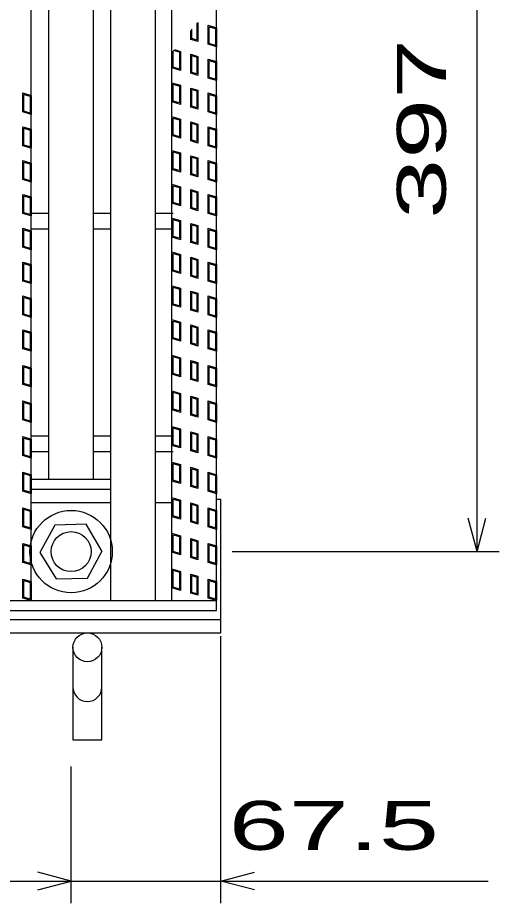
# Model space of a CAD drawing. Units: millimetres, scale not verified. Extents: x -1820 to 1731, y -1282 to 1054.
# Drawn here: x -441.3 to -225, y -203 to 194.9 of the extents above; entities that cross this region are included whole.
import ezdxf
from ezdxf.enums import TextEntityAlignment as Align

# ---------------------------------------------------------------- set-up
doc = ezdxf.new("R2010")
doc.units = ezdxf.units.MM
doc.header["$LTSCALE"] = 10
for name, color, linetype, lineweight in [('16', 3, 'Continuous', 25), ('17', 3, 'Continuous', 25), ('19', 6, 'Continuous', 25), ('22', 2, 'Continuous', 25)]:
    doc.layers.add(name, color=color, linetype=linetype, lineweight=lineweight)
doc.styles.add('ベクトル', font='')
doc.styles.get('ベクトル').set_extended_font_data('ベクトル')

msp = doc.modelspace()

# ---------------------------------------------------------------- linework, layer by layer
at = {"layer": '16'}
for p, q in [((-435.2, -67), (-435.2, 374)), ((-399.4, -67), (-399.4, 374)), ((-379.4, -67), (-379.4, 374)), ((-372, -67), (-372, 374)), ((-352, -67), (-352, 374)), ((-427.3, -12.5), (-427.3, 319.5)), ((-407.3, -12.5), (-407.3, 319.5)), ((-435.2, 107), (-427.3, 107)), ((-407.3, 107), (-399.4, 107)), ((-379.4, 107), (-371.5, 107)), ((-435.2, 100), (-427.3, 100)), ((-407.3, 100), (-399.4, 100)), ((-379.4, 100), (-371.5, 100)), ((-435.2, 7), (-427.3, 7)), ((-407.3, 7), (-399.4, 7)), ((-379.4, 7), (-371.5, 7)), ((-435.2, 0), (-427.3, 0)), ((-407.3, 0), (-399.4, 0)), ((-379.4, 0), (-371.5, 0)), ((-435.2, -12.5), (-399.4, -12.5)), ((-435.2, -17), (-435.2, -12.5)), ((-427.3, -12.5), (-407.3, -12.5)), ((-399.4, -17), (-399.4, -12.5)), ((-435.2, -17), (-399.4, -17)), ((-435.2, -23), (-399.4, -23)), ((-379.4, -23), (-371.5, -23)), ((-424.59, -33.05), (-431.3, -45.34)), ((-410.6, -32.71), (-424.59, -33.05)), ((-403.3, -45), (-410.6, -32.71)), ((-431.3, -45.34), (-424, -57.29)), ((-410.01, -56.95), (-403.3, -44.66)), ((-424, -57.29), (-410.01, -56.95)), ((-1348, -67), (-352, -67)), ((-455.2, -67), (-435.2, -67)), ((-399.4, -67), (-379.4, -67)), ((-372, -67), (-352, -67)), ((-352, -71.5), (-352, -67)), ((-1348, -71.5), (-352, -71.5))]:
    msp.add_line(p, q, dxfattribs=at)
for radius in [18.5, 9]:
    msp.add_circle((-417.3, -45), radius, dxfattribs=at)
at = {"layer": '17'}
for p, q in [((-360.91, 192.38), (-360.86, 192.36)), ((-360.86, 192.36), (-360.86, 184.8)), ((-360.57, 192.77), (-360.38, 192.72)), ((-360.38, 192.72), (-360.38, 184.17)), ((-355.8, 191.49), (-352, 190.35)), ((-355.8, 182.94), (-355.8, 191.49)), ((-363.61, 185.13), (-363.61, 189.17)), ((-363.14, 185.49), (-363.14, 189.74)), ((-355.32, 190.85), (-352.47, 190)), ((-355.32, 183.29), (-355.32, 190.85)), ((-352.47, 190), (-352.47, 182.44)), ((-352, 190.35), (-352, 181.8)), ((-360.38, 184.17), (-363.61, 185.13)), ((-360.86, 184.8), (-363.14, 185.49)), ((-352.47, 182.44), (-355.32, 183.29)), ((-371.52, 172.65), (-371.52, 179.82)), ((-368.67, 179.36), (-371.26, 180.13)), ((-370.93, 180.53), (-368.2, 179.71)), ((-368.67, 179.36), (-368.67, 171.8)), ((-368.2, 179.71), (-368.2, 171.16)), ((-352, 181.8), (-355.8, 182.94)), ((-363.61, 178.48), (-360.38, 177.52)), ((-363.61, 169.93), (-363.61, 178.48)), ((-363.14, 177.85), (-360.86, 177.16)), ((-363.14, 170.29), (-363.14, 177.85)), ((-360.86, 177.16), (-360.86, 169.6)), ((-360.38, 177.52), (-360.38, 168.97)), ((-355.8, 176.29), (-352, 175.15)), ((-355.8, 167.74), (-355.8, 176.29)), ((-355.32, 175.65), (-352.47, 174.8)), ((-355.32, 168.09), (-355.32, 175.65)), ((-352, 175.15), (-352, 166.6)), ((-368.2, 171.16), (-372, 172.3)), ((-368.67, 171.8), (-371.52, 172.65)), ((-352.47, 174.8), (-352.47, 167.24)), ((-360.38, 168.97), (-363.61, 169.93)), ((-360.86, 169.6), (-363.14, 170.29)), ((-352, 166.6), (-355.8, 167.74)), ((-352.47, 167.24), (-355.32, 168.09)), ((-372, 165.65), (-368.2, 164.51)), ((-372, 157.1), (-372, 165.65)), ((-371.52, 165.01), (-368.67, 164.16)), ((-371.52, 157.45), (-371.52, 165.01)), ((-368.67, 164.16), (-368.67, 156.6)), ((-368.2, 164.51), (-368.2, 155.96)), ((-363.61, 163.28), (-360.38, 162.32)), ((-363.61, 154.73), (-363.61, 163.28)), ((-439, 161.09), (-435.2, 159.95)), ((-439, 152.54), (-439, 161.09)), ((-438.52, 160.45), (-435.67, 159.6)), ((-438.52, 152.89), (-438.52, 160.45)), ((-435.67, 159.6), (-435.67, 152.04)), ((-435.2, 159.95), (-435.2, 151.4)), ((-363.14, 162.65), (-360.86, 161.96)), ((-363.14, 155.09), (-363.14, 162.65)), ((-360.86, 161.96), (-360.86, 154.4)), ((-360.38, 162.32), (-360.38, 153.77)), ((-355.8, 161.09), (-352, 159.95)), ((-355.8, 152.54), (-355.8, 161.09)), ((-355.32, 160.45), (-352.47, 159.6)), ((-355.32, 152.89), (-355.32, 160.45)), ((-352.47, 159.6), (-352.47, 152.04)), ((-352, 159.95), (-352, 151.4)), ((-368.2, 155.96), (-372, 157.1)), ((-368.67, 156.6), (-371.52, 157.45)), ((-435.2, 151.4), (-439, 152.54)), ((-435.67, 152.04), (-438.52, 152.89)), ((-360.38, 153.77), (-363.61, 154.73)), ((-360.86, 154.4), (-363.14, 155.09)), ((-352, 151.4), (-355.8, 152.54)), ((-352.47, 152.04), (-355.32, 152.89)), ((-372, 150.45), (-368.2, 149.31)), ((-372, 141.9), (-372, 150.45)), ((-371.52, 149.81), (-368.67, 148.96)), ((-371.52, 142.25), (-371.52, 149.81)), ((-368.67, 148.96), (-368.67, 141.4)), ((-368.2, 149.31), (-368.2, 140.76)), ((-363.61, 148.08), (-360.38, 147.12)), ((-363.61, 139.53), (-363.61, 148.08)), ((-363.14, 147.45), (-360.86, 146.76)), ((-363.14, 139.89), (-363.14, 147.45)), ((-439, 145.89), (-435.2, 144.75)), ((-439, 137.34), (-439, 145.89)), ((-438.52, 145.25), (-435.67, 144.4)), ((-438.52, 137.69), (-438.52, 145.25)), ((-435.67, 144.4), (-435.67, 136.84)), ((-435.2, 144.75), (-435.2, 136.2)), ((-360.86, 146.76), (-360.86, 139.2)), ((-360.38, 147.12), (-360.38, 138.57)), ((-355.8, 145.89), (-352, 144.75)), ((-355.8, 137.34), (-355.8, 145.89)), ((-355.32, 145.25), (-352.47, 144.4)), ((-355.32, 137.69), (-355.32, 145.25)), ((-352.47, 144.4), (-352.47, 136.84)), ((-352, 144.75), (-352, 136.2)), ((-368.2, 140.76), (-372, 141.9)), ((-368.67, 141.4), (-371.52, 142.25)), ((-360.38, 138.57), (-363.61, 139.53)), ((-360.86, 139.2), (-363.14, 139.89)), ((-435.2, 136.2), (-439, 137.34)), ((-435.67, 136.84), (-438.52, 137.69)), ((-352, 136.2), (-355.8, 137.34)), ((-352.47, 136.84), (-355.32, 137.69)), ((-372, 135.25), (-368.2, 134.11)), ((-372, 126.7), (-372, 135.25)), ((-371.52, 134.61), (-368.67, 133.76)), ((-371.52, 127.05), (-371.52, 134.61)), ((-368.67, 133.76), (-368.67, 126.2)), ((-368.2, 134.11), (-368.2, 125.56)), ((-363.61, 132.88), (-360.38, 131.92)), ((-363.61, 124.33), (-363.61, 132.88)), ((-363.14, 132.25), (-360.86, 131.56)), ((-363.14, 124.69), (-363.14, 132.25)), ((-360.86, 131.56), (-360.86, 124)), ((-360.38, 131.92), (-360.38, 123.37)), ((-439, 130.69), (-435.2, 129.55)), ((-439, 122.14), (-439, 130.69)), ((-438.52, 130.05), (-435.67, 129.2)), ((-438.52, 122.49), (-438.52, 130.05)), ((-435.67, 129.2), (-435.67, 121.64)), ((-435.2, 129.55), (-435.2, 121)), ((-355.8, 130.69), (-352, 129.55)), ((-355.8, 122.14), (-355.8, 130.69)), ((-355.32, 130.05), (-352.47, 129.2)), ((-355.32, 122.49), (-355.32, 130.05)), ((-352.47, 129.2), (-352.47, 121.64)), ((-352, 129.55), (-352, 121)), ((-368.2, 125.56), (-372, 126.7)), ((-368.67, 126.2), (-371.52, 127.05)), ((-360.38, 123.37), (-363.61, 124.33)), ((-360.86, 124), (-363.14, 124.69)), ((-435.2, 121), (-439, 122.14)), ((-435.67, 121.64), (-438.52, 122.49)), ((-372, 120.05), (-368.2, 118.91)), ((-372, 111.5), (-372, 120.05)), ((-371.52, 119.41), (-368.67, 118.56)), ((-371.52, 111.85), (-371.52, 119.41)), ((-352, 121), (-355.8, 122.14)), ((-352.47, 121.64), (-355.32, 122.49)), ((-439, 115.49), (-435.2, 114.35)), ((-439, 106.94), (-439, 115.49)), ((-368.67, 118.56), (-368.67, 111)), ((-368.2, 118.91), (-368.2, 110.36)), ((-363.61, 117.68), (-360.38, 116.72)), ((-363.61, 109.13), (-363.61, 117.68)), ((-363.14, 117.05), (-360.86, 116.36)), ((-363.14, 109.49), (-363.14, 117.05)), ((-360.86, 116.36), (-360.86, 108.8)), ((-360.38, 116.72), (-360.38, 108.17)), ((-355.8, 115.49), (-352, 114.35)), ((-355.8, 106.94), (-355.8, 115.49)), ((-438.52, 114.85), (-435.67, 114)), ((-438.52, 107.29), (-438.52, 114.85)), ((-435.67, 114), (-435.67, 106.44)), ((-435.2, 114.35), (-435.2, 105.8)), ((-368.2, 110.36), (-372, 111.5)), ((-368.67, 111), (-371.52, 111.85)), ((-355.32, 114.85), (-352.47, 114)), ((-355.32, 107.29), (-355.32, 114.85)), ((-352.47, 114), (-352.47, 106.44)), ((-352, 114.35), (-352, 105.8)), ((-360.38, 108.17), (-363.61, 109.13)), ((-360.86, 108.8), (-363.14, 109.49)), ((-435.2, 105.8), (-439, 106.94)), ((-435.67, 106.44), (-438.52, 107.29)), ((-372, 104.85), (-368.2, 103.71)), ((-372, 96.3), (-372, 104.85)), ((-371.52, 104.21), (-368.67, 103.36)), ((-371.52, 96.65), (-371.52, 104.21)), ((-368.2, 103.71), (-368.2, 95.16)), ((-352, 105.8), (-355.8, 106.94)), ((-352.47, 106.44), (-355.32, 107.29)), ((-439, 100.29), (-435.2, 99.15)), ((-439, 91.74), (-439, 100.29)), ((-438.52, 99.65), (-435.67, 98.8)), ((-438.52, 92.09), (-438.52, 99.65)), ((-368.67, 103.36), (-368.67, 95.8)), ((-363.61, 102.48), (-360.38, 101.52)), ((-363.61, 93.93), (-363.61, 102.48)), ((-363.14, 101.85), (-360.86, 101.16)), ((-363.14, 94.29), (-363.14, 101.85)), ((-360.86, 101.16), (-360.86, 93.6)), ((-360.38, 101.52), (-360.38, 92.97)), ((-355.8, 100.29), (-352, 99.15)), ((-355.8, 91.74), (-355.8, 100.29)), ((-355.32, 99.65), (-352.47, 98.8)), ((-355.32, 92.09), (-355.32, 99.65)), ((-435.67, 98.8), (-435.67, 91.24)), ((-435.2, 99.15), (-435.2, 90.6)), ((-368.2, 95.16), (-372, 96.3)), ((-368.67, 95.8), (-371.52, 96.65)), ((-352.47, 98.8), (-352.47, 91.24)), ((-352, 99.15), (-352, 90.6)), ((-435.2, 90.6), (-439, 91.74)), ((-435.67, 91.24), (-438.52, 92.09)), ((-360.38, 92.97), (-363.61, 93.93)), ((-360.86, 93.6), (-363.14, 94.29)), ((-352, 90.6), (-355.8, 91.74)), ((-352.47, 91.24), (-355.32, 92.09)), ((-372, 89.65), (-368.2, 88.51)), ((-372, 81.1), (-372, 89.65)), ((-371.52, 89.01), (-368.67, 88.16)), ((-371.52, 81.45), (-371.52, 89.01)), ((-368.67, 88.16), (-368.67, 80.6)), ((-368.2, 88.51), (-368.2, 79.96)), ((-439, 85.09), (-435.2, 83.95)), ((-439, 76.54), (-439, 85.09)), ((-438.52, 84.45), (-435.67, 83.6)), ((-438.52, 76.89), (-438.52, 84.45)), ((-435.67, 83.6), (-435.67, 76.04)), ((-435.2, 83.95), (-435.2, 75.4)), ((-363.61, 87.28), (-360.38, 86.32)), ((-363.61, 78.73), (-363.61, 87.28)), ((-363.14, 86.65), (-360.86, 85.96)), ((-363.14, 79.09), (-363.14, 86.65)), ((-360.86, 85.96), (-360.86, 78.4)), ((-360.38, 86.32), (-360.38, 77.77)), ((-355.8, 85.09), (-352, 83.95)), ((-355.8, 76.54), (-355.8, 85.09)), ((-355.32, 84.45), (-352.47, 83.6)), ((-355.32, 76.89), (-355.32, 84.45)), ((-352.47, 83.6), (-352.47, 76.04)), ((-352, 83.95), (-352, 75.4)), ((-368.2, 79.96), (-372, 81.1)), ((-368.67, 80.6), (-371.52, 81.45)), ((-435.2, 75.4), (-439, 76.54)), ((-435.67, 76.04), (-438.52, 76.89)), ((-360.38, 77.77), (-363.61, 78.73)), ((-360.86, 78.4), (-363.14, 79.09)), ((-352, 75.4), (-355.8, 76.54)), ((-352.47, 76.04), (-355.32, 76.89)), ((-372, 74.45), (-368.2, 73.31)), ((-372, 65.9), (-372, 74.45)), ((-371.52, 73.81), (-368.67, 72.96)), ((-371.52, 66.25), (-371.52, 73.81)), ((-368.67, 72.96), (-368.67, 65.4)), ((-368.2, 73.31), (-368.2, 64.76)), ((-363.61, 72.08), (-360.38, 71.12)), ((-363.61, 63.53), (-363.61, 72.08)), ((-439, 69.89), (-435.2, 68.75)), ((-439, 61.34), (-439, 69.89)), ((-438.52, 69.25), (-435.67, 68.4)), ((-438.52, 61.69), (-438.52, 69.25)), ((-435.67, 68.4), (-435.67, 60.84)), ((-435.2, 68.75), (-435.2, 60.2)), ((-363.14, 71.45), (-360.86, 70.76)), ((-363.14, 63.89), (-363.14, 71.45)), ((-360.86, 70.76), (-360.86, 63.2)), ((-360.38, 71.12), (-360.38, 62.57)), ((-355.8, 69.89), (-352, 68.75)), ((-355.8, 61.34), (-355.8, 69.89)), ((-355.32, 69.25), (-352.47, 68.4)), ((-355.32, 61.69), (-355.32, 69.25)), ((-352.47, 68.4), (-352.47, 60.84)), ((-352, 68.75), (-352, 60.2)), ((-368.2, 64.76), (-372, 65.9)), ((-368.67, 65.4), (-371.52, 66.25)), ((-360.86, 63.2), (-363.14, 63.89)), ((-435.2, 60.2), (-439, 61.34)), ((-435.67, 60.84), (-438.52, 61.69)), ((-360.38, 62.57), (-363.61, 63.53)), ((-352, 60.2), (-355.8, 61.34)), ((-352.47, 60.84), (-355.32, 61.69)), ((-372, 59.25), (-368.2, 58.11)), ((-372, 50.7), (-372, 59.25)), ((-371.52, 58.61), (-368.67, 57.76)), ((-371.52, 51.05), (-371.52, 58.61)), ((-368.67, 57.76), (-368.67, 50.2)), ((-368.2, 58.11), (-368.2, 49.56)), ((-363.61, 56.88), (-360.38, 55.92)), ((-363.61, 48.33), (-363.61, 56.88)), ((-363.14, 56.25), (-360.86, 55.56)), ((-363.14, 48.69), (-363.14, 56.25)), ((-360.38, 55.92), (-360.38, 47.37)), ((-439, 54.69), (-435.2, 53.55)), ((-439, 46.14), (-439, 54.69)), ((-438.52, 54.05), (-435.67, 53.2)), ((-438.52, 46.49), (-438.52, 54.05)), ((-435.67, 53.2), (-435.67, 45.64)), ((-435.2, 53.55), (-435.2, 45)), ((-360.86, 55.56), (-360.86, 48)), ((-355.8, 54.69), (-352, 53.55)), ((-355.8, 46.14), (-355.8, 54.69)), ((-355.32, 54.05), (-352.47, 53.2)), ((-355.32, 46.49), (-355.32, 54.05)), ((-352.47, 53.2), (-352.47, 45.64)), ((-352, 53.55), (-352, 45)), ((-368.2, 49.56), (-372, 50.7)), ((-368.67, 50.2), (-371.52, 51.05)), ((-360.38, 47.37), (-363.61, 48.33)), ((-360.86, 48), (-363.14, 48.69)), ((-435.2, 45), (-439, 46.14)), ((-435.67, 45.64), (-438.52, 46.49)), ((-352, 45), (-355.8, 46.14)), ((-352.47, 45.64), (-355.32, 46.49)), ((-372, 43.25), (-368.2, 42.11)), ((-372, 34.7), (-372, 43.25)), ((-371.52, 42.61), (-368.67, 41.76)), ((-371.52, 35.05), (-371.52, 42.61)), ((-368.67, 41.76), (-368.67, 34.2)), ((-368.2, 42.11), (-368.2, 33.56)), ((-363.61, 40.88), (-360.38, 39.92)), ((-363.61, 32.33), (-363.61, 40.88)), ((-363.14, 40.25), (-360.86, 39.56)), ((-363.14, 32.69), (-363.14, 40.25)), ((-360.38, 39.92), (-360.38, 31.37)), ((-439, 38.69), (-435.2, 37.55)), ((-439, 30.14), (-439, 38.69)), ((-438.52, 38.05), (-435.67, 37.2)), ((-438.52, 30.49), (-438.52, 38.05)), ((-435.67, 37.2), (-435.67, 29.64)), ((-435.2, 37.55), (-435.2, 29)), ((-360.86, 39.56), (-360.86, 32)), ((-355.8, 38.69), (-352, 37.55)), ((-355.8, 30.14), (-355.8, 38.69)), ((-355.32, 38.05), (-352.47, 37.2)), ((-355.32, 30.49), (-355.32, 38.05)), ((-352.47, 37.2), (-352.47, 29.64)), ((-352, 37.55), (-352, 29)), ((-368.2, 33.56), (-372, 34.7)), ((-368.67, 34.2), (-371.52, 35.05)), ((-360.38, 31.37), (-363.61, 32.33)), ((-360.86, 32), (-363.14, 32.69)), ((-435.2, 29), (-439, 30.14)), ((-435.67, 29.64), (-438.52, 30.49)), ((-352, 29), (-355.8, 30.14)), ((-352.47, 29.64), (-355.32, 30.49)), ((-372, 27.25), (-368.2, 26.11)), ((-372, 18.7), (-372, 27.25)), ((-371.52, 26.61), (-368.67, 25.76)), ((-371.52, 19.05), (-371.52, 26.61)), ((-368.67, 25.76), (-368.67, 18.2)), ((-368.2, 26.11), (-368.2, 17.56)), ((-363.61, 24.88), (-360.38, 23.92)), ((-363.61, 16.33), (-363.61, 24.88)), ((-363.14, 24.25), (-360.86, 23.56)), ((-363.14, 16.69), (-363.14, 24.25)), ((-360.38, 23.92), (-360.38, 15.37)), ((-439, 22.69), (-435.2, 21.55)), ((-439, 14.14), (-439, 22.69)), ((-438.52, 22.05), (-435.67, 21.2)), ((-438.52, 14.49), (-438.52, 22.05)), ((-435.67, 21.2), (-435.67, 13.64)), ((-435.2, 21.55), (-435.2, 13)), ((-360.86, 23.56), (-360.86, 16)), ((-355.8, 22.69), (-352, 21.55)), ((-355.8, 14.14), (-355.8, 22.69)), ((-355.32, 22.05), (-352.47, 21.2)), ((-355.32, 14.49), (-355.32, 22.05)), ((-352.47, 21.2), (-352.47, 13.64)), ((-352, 21.55), (-352, 13)), ((-368.2, 17.56), (-372, 18.7)), ((-368.67, 18.2), (-371.52, 19.05)), ((-360.38, 15.37), (-363.61, 16.33)), ((-360.86, 16), (-363.14, 16.69)), ((-435.2, 13), (-439, 14.14)), ((-435.67, 13.64), (-438.52, 14.49)), ((-352, 13), (-355.8, 14.14)), ((-352.47, 13.64), (-355.32, 14.49)), ((-372, 11.25), (-368.2, 10.11)), ((-372, 2.7), (-372, 11.25)), ((-371.52, 10.61), (-368.67, 9.76)), ((-371.52, 3.05), (-371.52, 10.61)), ((-368.67, 9.76), (-368.67, 2.2)), ((-368.2, 10.11), (-368.2, 1.56)), ((-363.61, 8.88), (-360.38, 7.92)), ((-363.61, 0.33), (-363.61, 8.88)), ((-363.14, 8.25), (-360.86, 7.56)), ((-363.14, 0.69), (-363.14, 8.25)), ((-439, 6.69), (-435.2, 5.55)), ((-439, -1.86), (-439, 6.69)), ((-438.52, 6.05), (-435.67, 5.2)), ((-438.52, -1.51), (-438.52, 6.05)), ((-435.67, 5.2), (-435.67, -2.36)), ((-435.2, 5.55), (-435.2, -3)), ((-360.86, 7.56), (-360.86, 0)), ((-360.38, 7.92), (-360.38, -0.63)), ((-355.8, 6.69), (-352, 5.55)), ((-355.8, -1.86), (-355.8, 6.69)), ((-355.32, 6.05), (-352.47, 5.2)), ((-355.32, -1.51), (-355.32, 6.05)), ((-352.47, 5.2), (-352.47, -2.36)), ((-352, 5.55), (-352, -3)), ((-368.2, 1.56), (-372, 2.7)), ((-368.67, 2.2), (-371.52, 3.05)), ((-360.38, -0.63), (-363.61, 0.33)), ((-360.86, 0), (-363.14, 0.69)), ((-435.2, -3), (-439, -1.86)), ((-435.67, -2.36), (-438.52, -1.51)), ((-352, -3), (-355.8, -1.86)), ((-352.47, -2.36), (-355.32, -1.51)), ((-372, -4.75), (-368.2, -5.89)), ((-372, -13.3), (-372, -4.75)), ((-371.52, -5.39), (-368.67, -6.24)), ((-371.52, -12.95), (-371.52, -5.39)), ((-368.67, -6.24), (-368.67, -13.8)), ((-368.2, -5.89), (-368.2, -14.44)), ((-363.61, -7.12), (-360.38, -8.08)), ((-363.61, -15.67), (-363.61, -7.12)), ((-363.14, -7.75), (-360.86, -8.44)), ((-363.14, -15.31), (-363.14, -7.75)), ((-439, -9.31), (-435.2, -10.45)), ((-439, -17.86), (-439, -9.31)), ((-438.52, -9.95), (-435.67, -10.8)), ((-438.52, -17.51), (-438.52, -9.95)), ((-435.67, -10.8), (-435.67, -18.36)), ((-435.2, -10.45), (-435.2, -19)), ((-360.86, -8.44), (-360.86, -16)), ((-360.38, -8.08), (-360.38, -16.63)), ((-355.8, -9.31), (-352, -10.45)), ((-355.8, -17.86), (-355.8, -9.31)), ((-355.32, -9.95), (-352.47, -10.8)), ((-355.32, -17.51), (-355.32, -9.95)), ((-352.47, -10.8), (-352.47, -18.36)), ((-352, -10.45), (-352, -19)), ((-368.2, -14.44), (-372, -13.3)), ((-368.67, -13.8), (-371.52, -12.95)), ((-360.38, -16.63), (-363.61, -15.67)), ((-360.86, -16), (-363.14, -15.31)), ((-435.2, -19), (-439, -17.86)), ((-435.67, -18.36), (-438.52, -17.51)), ((-352, -19), (-355.8, -17.86)), ((-352.47, -18.36), (-355.32, -17.51)), ((-372, -20.75), (-368.2, -21.89)), ((-372, -29.3), (-372, -20.75)), ((-371.52, -21.39), (-368.67, -22.24)), ((-371.52, -28.95), (-371.52, -21.39)), ((-368.67, -22.24), (-368.67, -29.8)), ((-368.2, -21.89), (-368.2, -30.44)), ((-363.61, -23.12), (-360.38, -24.08)), ((-363.61, -31.67), (-363.61, -23.12)), ((-363.14, -23.75), (-360.86, -24.44)), ((-363.14, -31.31), (-363.14, -23.75)), ((-439, -25.31), (-435.2, -26.45)), ((-439, -33.86), (-439, -25.31)), ((-438.52, -25.95), (-435.67, -26.8)), ((-438.52, -33.51), (-438.52, -25.95)), ((-435.67, -26.8), (-435.67, -34.36)), ((-435.2, -26.45), (-435.2, -35)), ((-360.86, -24.44), (-360.86, -32)), ((-360.38, -24.08), (-360.38, -32.63)), ((-355.8, -25.31), (-352, -26.45)), ((-355.8, -33.86), (-355.8, -25.31)), ((-355.32, -25.95), (-352.47, -26.8)), ((-355.32, -33.51), (-355.32, -25.95)), ((-352.47, -26.8), (-352.47, -34.36)), ((-352, -26.45), (-352, -35)), ((-368.2, -30.44), (-372, -29.3)), ((-368.67, -29.8), (-371.52, -28.95)), ((-360.38, -32.63), (-363.61, -31.67)), ((-360.86, -32), (-363.14, -31.31)), ((-435.2, -35), (-439, -33.86)), ((-435.67, -34.36), (-438.52, -33.51)), ((-352, -35), (-355.8, -33.86)), ((-352.47, -34.36), (-355.32, -33.51)), ((-372, -36.75), (-368.2, -37.89)), ((-372, -45.3), (-372, -36.75)), ((-371.52, -37.39), (-368.67, -38.24)), ((-371.52, -44.95), (-371.52, -37.39)), ((-368.67, -38.24), (-368.67, -45.8)), ((-368.2, -37.89), (-368.2, -46.44)), ((-363.61, -39.12), (-360.38, -40.08)), ((-363.61, -47.67), (-363.61, -39.12)), ((-363.14, -39.75), (-360.86, -40.44)), ((-363.14, -47.31), (-363.14, -39.75)), ((-439, -41.31), (-435.2, -42.45)), ((-439, -49.86), (-439, -41.31)), ((-438.52, -41.95), (-435.67, -42.8)), ((-438.52, -49.51), (-438.52, -41.95)), ((-435.67, -42.8), (-435.67, -50.36)), ((-435.2, -42.45), (-435.2, -51)), ((-360.86, -40.44), (-360.86, -48)), ((-360.38, -40.08), (-360.38, -48.63)), ((-355.8, -41.31), (-352, -42.45)), ((-355.8, -49.86), (-355.8, -41.31)), ((-355.32, -41.95), (-352.47, -42.8)), ((-355.32, -49.51), (-355.32, -41.95)), ((-352.47, -42.8), (-352.47, -50.36)), ((-352, -42.45), (-352, -51)), ((-368.2, -46.44), (-372, -45.3)), ((-368.67, -45.8), (-371.52, -44.95)), ((-360.38, -48.63), (-363.61, -47.67)), ((-360.86, -48), (-363.14, -47.31)), ((-435.2, -51), (-439, -49.86)), ((-435.67, -50.36), (-438.52, -49.51)), ((-352, -51), (-355.8, -49.86)), ((-352.47, -50.36), (-355.32, -49.51)), ((-372, -52.75), (-368.2, -53.89)), ((-372, -61.3), (-372, -52.75)), ((-371.52, -53.39), (-368.67, -54.24)), ((-371.52, -60.95), (-371.52, -53.39)), ((-368.67, -54.24), (-368.67, -61.8)), ((-368.2, -53.89), (-368.2, -62.44)), ((-363.61, -55.12), (-360.38, -56.08)), ((-363.61, -63.67), (-363.61, -55.12)), ((-439, -57.31), (-435.2, -58.45)), ((-439, -65.86), (-439, -57.31)), ((-438.52, -57.95), (-435.67, -58.8)), ((-438.52, -65.51), (-438.52, -57.95)), ((-435.67, -58.8), (-435.67, -66.36)), ((-435.2, -58.45), (-435.2, -67)), ((-363.14, -55.75), (-360.86, -56.44)), ((-363.14, -63.31), (-363.14, -55.75)), ((-360.86, -56.44), (-360.86, -64)), ((-360.38, -56.08), (-360.38, -64.63)), ((-355.8, -57.31), (-352, -58.45)), ((-355.8, -65.86), (-355.8, -57.31)), ((-355.32, -57.95), (-352.47, -58.8)), ((-355.32, -65.51), (-355.32, -57.95)), ((-352.47, -58.8), (-352.47, -66.36)), ((-352, -58.45), (-352, -67)), ((-368.2, -62.44), (-372, -61.3)), ((-368.67, -61.8), (-371.52, -60.95)), ((-360.86, -64), (-363.14, -63.31)), ((-435.2, -67), (-439, -65.86)), ((-435.67, -66.36), (-438.52, -65.51)), ((-360.38, -64.63), (-363.61, -63.67)), ((-352, -67), (-355.8, -65.86)), ((-352.47, -66.36), (-355.32, -65.51))]:
    msp.add_line(p, q, dxfattribs=at)
at = {"layer": '19'}
for p, q in [((-352, -21.5), (-350, -21.5)), ((-350, -81.5), (-350, -21.5)), ((-1350, -75.5), (-350, -75.5)), ((-1350, -81.5), (-350, -81.5)), ((-416.5, -88), (-416.5, -129.62)), ((-403.5, -129.62), (-403.5, -88)), ((-416.5, -129.62), (-403.5, -129.62))]:
    msp.add_line(p, q, dxfattribs=at)
msp.add_circle((-410, -88), 6.5, dxfattribs=at)
msp.add_arc((-410, -105.84), 6.5, 180, 0, dxfattribs=at)
at = {"layer": '22', "color": 4}
for p, q in [((-235, -45), (-235, 352)), ((-235, -45), (-239, -30)), ((-235, -45), (-231, -30)), ((-345, -45), (-225, -45)), ((-350, -203), (-350, -83)), ((-417.3, -203), (-417.3, -141.5)), ((-417.3, -193), (-432.3, -189)), ((-350, -193), (-335, -189)), ((-1282.2, -193), (-417.3, -193)), ((-432.3, -197), (-417.3, -193)), ((-417.3, -193), (-350, -193)), ((-335, -197), (-350, -193)), ((-350, -193), (-230, -193))]:
    msp.add_line(p, q, dxfattribs=at)

# ---------------------------------------------------------------- texts
at = {"layer": '22', "style": 'ベクトル', "width": 1.65}
msp.add_text(' 397 ', height=21.99, rotation=90, dxfattribs=at).set_placement((-260, 91), align=Align.MIDDLE_LEFT)
msp.add_text(' 67.5 ', height=21.99, dxfattribs=at).set_placement((-360, -168), align=Align.MIDDLE_LEFT)

doc.saveas('drawing.dxf')
